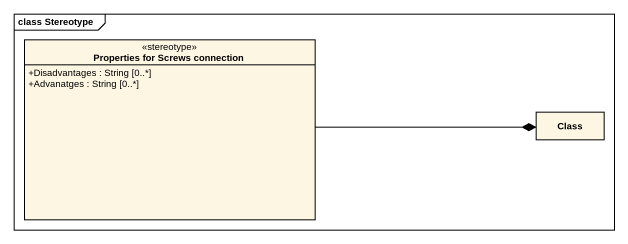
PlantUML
@startuml
mainframe class Stereotype
hide circle
hide empty members
skinparam classAttributeIconSize 0
class "Properties for Screws connection" as Properties_for_Screws <<stereotype>> {
  +Disadvantages : String [0..*]
  +Advanatges : String [0..*]
}
class "Class" as Class_
Properties_for_Screws -right-* Class_
@enduml
